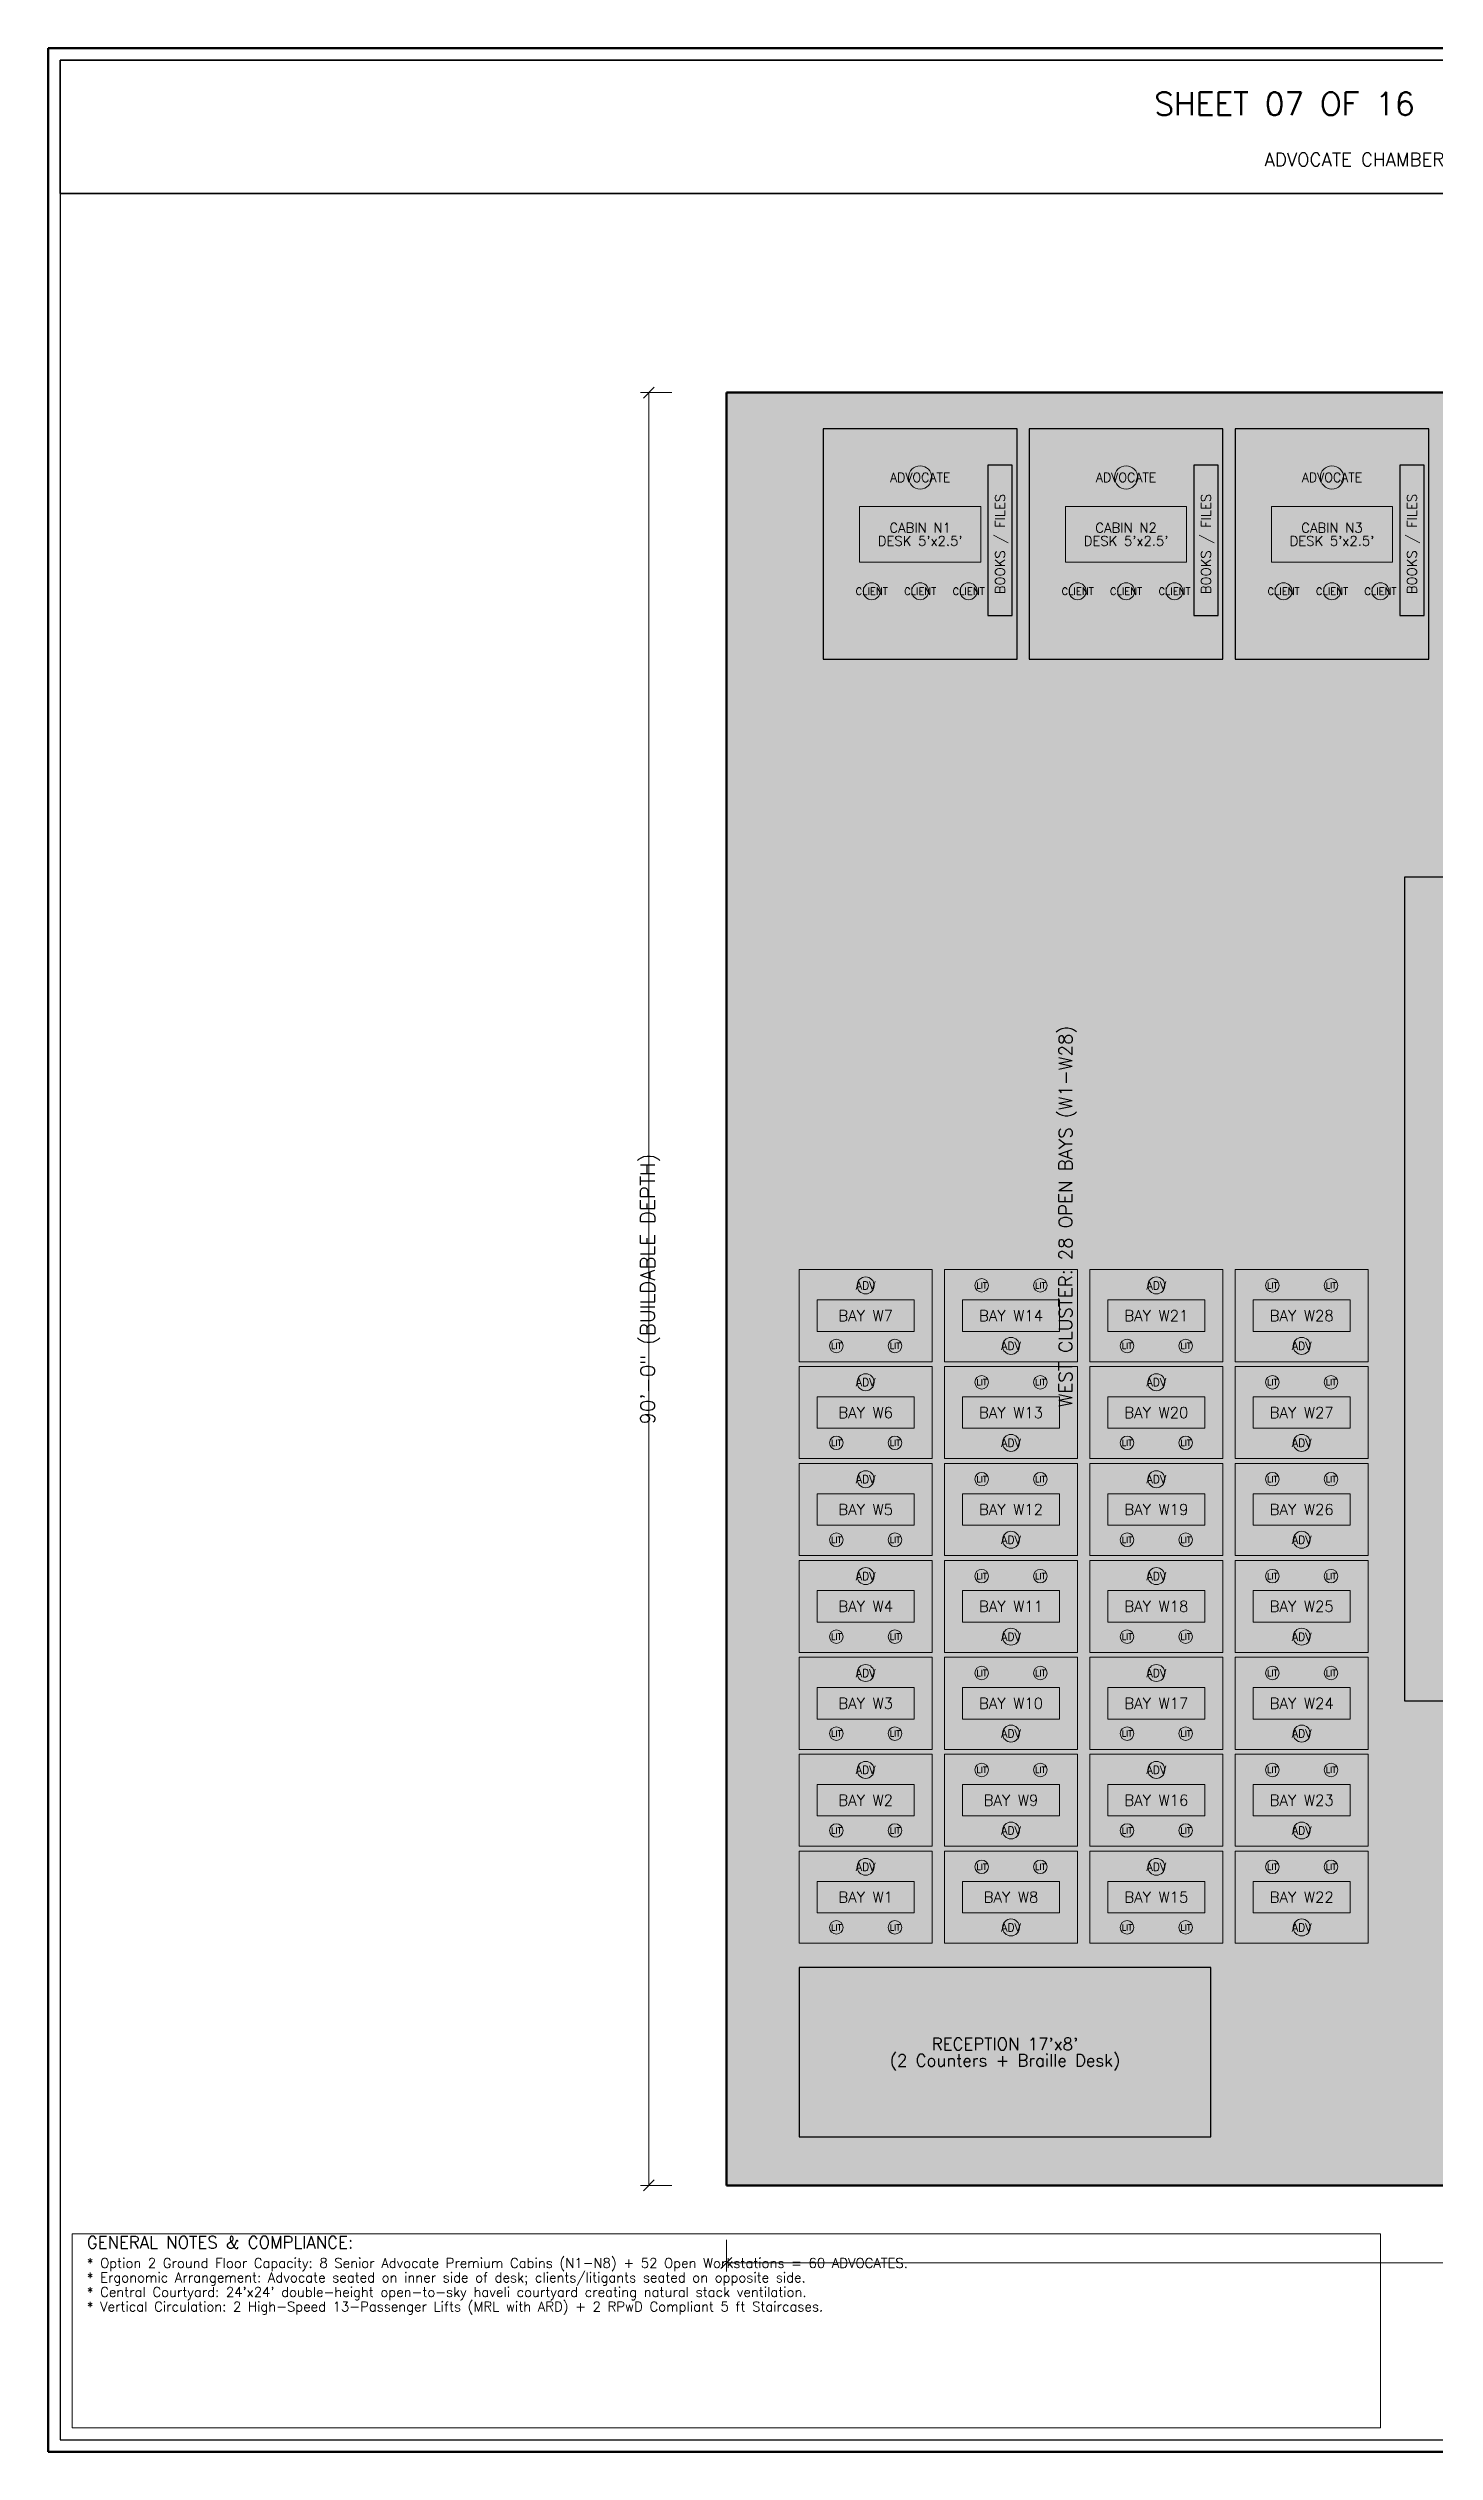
# Model space of a CAD drawing. Header units: inches. Extents: x 0 to 1800, y 0 to 1191.
# Drawn here: x 0 to 687, y 0 to 1191 of the extents above; entities that cross this region are included whole.
import ezdxf
from ezdxf.enums import TextEntityAlignment as Align

# ---------------------------------------------------------------- set-up
doc = ezdxf.new("R2010")
doc.units = ezdxf.units.IN
doc.header["$MEASUREMENT"] = 0
for name, color, linetype in [('A-BAY', 3, 'Continuous'), ('A-DIM', 4, 'Continuous'), ('A-DOOR', 2, 'Continuous'), ('A-FURN', 1, 'Continuous'), ('A-HATCH', 8, 'Continuous'), ('A-JALI', 6, 'Continuous'), ('A-TEXT', 7, 'Continuous'), ('A-TEXT-TTL', 7, 'Continuous'), ('A-TTLB', 7, 'Continuous'), ('A-WALL', 7, 'Continuous')]:
    doc.layers.add(name, color=color, linetype=linetype)
doc.styles.add('SIMPLEX', font='simplex.shx')

msp = doc.modelspace()

# ---------------------------------------------------------------- hatches: boundary and pattern name
at = {"layer": 'A-HATCH'}
h = msp.add_hatch(dxfattribs=at)
h.set_pattern_fill('ANSI31')
h.paths.add_polyline_path([(336, 132), (1416, 132), (1416, 1020), (336, 1020)])
h = msp.add_hatch(dxfattribs=at)
h.set_pattern_fill('SOLID')
h.paths.add_polyline_path([(345, 141), (1407, 141), (1407, 1011), (345, 1011)])

# ---------------------------------------------------------------- linework, layer by layer
at = {"layer": 'A-BAY', "lineweight": 15}
for p, q in [((438, 540), (438, 585.6)), ((510, 540), (510, 585.6)), ((582, 540), (582, 585.6)), ((654, 540), (654, 585.6)), ((372, 540), (438, 540)), ((438, 492), (438, 537.6)), ((444, 540), (510, 540)), ((510, 492), (510, 537.6)), ((516, 540), (582, 540)), ((582, 492), (582, 537.6)), ((588, 540), (654, 540)), ((654, 492), (654, 537.6)), ((372, 492), (438, 492)), ((438, 444), (438, 489.6)), ((444, 492), (510, 492)), ((510, 444), (510, 489.6)), ((516, 492), (582, 492)), ((582, 444), (582, 489.6)), ((588, 492), (654, 492)), ((654, 444), (654, 489.6)), ((372, 444), (438, 444)), ((438, 396), (438, 441.6)), ((444, 444), (510, 444)), ((510, 396), (510, 441.6)), ((516, 444), (582, 444)), ((582, 396), (582, 441.6)), ((588, 444), (654, 444)), ((654, 396), (654, 441.6)), ((372, 396), (438, 396)), ((438, 348), (438, 393.6)), ((444, 396), (510, 396)), ((510, 348), (510, 393.6)), ((516, 396), (582, 396)), ((582, 348), (582, 393.6)), ((588, 396), (654, 396)), ((654, 348), (654, 393.6)), ((372, 348), (438, 348)), ((438, 300), (438, 345.6)), ((444, 348), (510, 348)), ((510, 300), (510, 345.6)), ((516, 348), (582, 348)), ((582, 300), (582, 345.6)), ((588, 348), (654, 348)), ((654, 300), (654, 345.6)), ((372, 300), (438, 300)), ((444, 300), (510, 300)), ((516, 300), (582, 300)), ((588, 300), (654, 300)), ((438, 252), (438, 297.6)), ((510, 252), (510, 297.6)), ((582, 252), (582, 297.6)), ((654, 252), (654, 297.6)), ((372, 252), (438, 252)), ((444, 252), (510, 252)), ((516, 252), (582, 252)), ((588, 252), (654, 252))]:
    msp.add_line(p, q, dxfattribs=at)
at = {"layer": 'A-DIM', "lineweight": 13}
for p, q in [((309, 1020), (293.4, 1020)), ((309, 132), (293.4, 132)), ((336, 105), (336, 89.4))]:
    msp.add_line(p, q, dxfattribs=at)
at = {"layer": 'A-DIM', "lineweight": 30}
for p, q in [((294.9, 1017.3), (300.3, 1022.7)), ((294.9, 129.3), (300.3, 134.7)), ((333.3, 90.9), (338.7, 96.3))]:
    msp.add_line(p, q, dxfattribs=at)
at = {"layer": 'A-DIM', "lineweight": 18}
for p, q in [((297.6, 132), (297.6, 1020)), ((336, 93.6), (1416, 93.6))]:
    msp.add_line(p, q, dxfattribs=at)
at = {"layer": 'A-DOOR', "lineweight": 30}
for p, q in [((384, 888), (420, 888)), ((486, 888), (522, 888)), ((588, 888), (624, 888))]:
    msp.add_line(p, q, dxfattribs=at)
at = {"layer": 'A-FURN'}
for p, q in [((477.6, 984), (465.6, 984)), ((465.6, 984), (465.6, 909.6)), ((477.6, 909.6), (477.6, 984)), ((579.6, 984), (567.6, 984)), ((567.6, 984), (567.6, 909.6)), ((579.6, 909.6), (579.6, 984)), ((681.6, 984), (669.6, 984)), ((669.6, 984), (669.6, 909.6)), ((681.6, 909.6), (681.6, 984)), ((465.6, 909.6), (477.6, 909.6)), ((567.6, 909.6), (579.6, 909.6)), ((669.6, 909.6), (681.6, 909.6)), ((576, 240), (372, 240)), ((372, 240), (372, 156)), ((576, 156), (576, 240)), ((372, 156), (576, 156))]:
    msp.add_line(p, q, dxfattribs=at)
at = {"layer": 'A-FURN', "lineweight": 20}
for p, q in [((462, 963.6), (402, 963.6)), ((402, 963.6), (402, 936)), ((462, 936), (462, 963.6)), ((564, 963.6), (504, 963.6)), ((504, 963.6), (504, 936)), ((564, 936), (564, 963.6)), ((666, 963.6), (606, 963.6)), ((606, 963.6), (606, 936)), ((666, 936), (666, 963.6)), ((402, 936), (462, 936)), ((504, 936), (564, 936)), ((606, 936), (666, 936)), ((429, 570.6), (381, 570.6)), ((381, 570.6), (381, 555)), ((429, 555), (429, 570.6)), ((501, 570.6), (453, 570.6)), ((453, 570.6), (453, 555)), ((501, 555), (501, 570.6)), ((573, 570.6), (525, 570.6)), ((525, 570.6), (525, 555)), ((573, 555), (573, 570.6)), ((645, 570.6), (597, 570.6)), ((597, 570.6), (597, 555)), ((645, 555), (645, 570.6)), ((381, 555), (429, 555)), ((453, 555), (501, 555)), ((525, 555), (573, 555)), ((597, 555), (645, 555)), ((429, 522.6), (381, 522.6)), ((381, 522.6), (381, 507)), ((429, 507), (429, 522.6)), ((501, 522.6), (453, 522.6)), ((453, 522.6), (453, 507)), ((501, 507), (501, 522.6)), ((573, 522.6), (525, 522.6)), ((525, 522.6), (525, 507)), ((573, 507), (573, 522.6)), ((645, 522.6), (597, 522.6)), ((597, 522.6), (597, 507)), ((645, 507), (645, 522.6)), ((381, 507), (429, 507)), ((453, 507), (501, 507)), ((525, 507), (573, 507)), ((597, 507), (645, 507)), ((429, 474.6), (381, 474.6)), ((381, 474.6), (381, 459)), ((429, 459), (429, 474.6)), ((501, 474.6), (453, 474.6)), ((453, 474.6), (453, 459)), ((501, 459), (501, 474.6)), ((573, 474.6), (525, 474.6)), ((525, 474.6), (525, 459)), ((573, 459), (573, 474.6)), ((645, 474.6), (597, 474.6)), ((597, 474.6), (597, 459)), ((645, 459), (645, 474.6)), ((381, 459), (429, 459)), ((453, 459), (501, 459)), ((525, 459), (573, 459)), ((597, 459), (645, 459)), ((429, 426.6), (381, 426.6)), ((381, 426.6), (381, 411)), ((429, 411), (429, 426.6)), ((501, 426.6), (453, 426.6)), ((453, 426.6), (453, 411)), ((501, 411), (501, 426.6)), ((573, 426.6), (525, 426.6)), ((525, 426.6), (525, 411)), ((573, 411), (573, 426.6)), ((645, 426.6), (597, 426.6)), ((597, 426.6), (597, 411)), ((645, 411), (645, 426.6)), ((381, 411), (429, 411)), ((453, 411), (501, 411)), ((525, 411), (573, 411)), ((597, 411), (645, 411)), ((429, 378.6), (381, 378.6)), ((381, 378.6), (381, 363)), ((429, 363), (429, 378.6)), ((501, 378.6), (453, 378.6)), ((453, 378.6), (453, 363)), ((501, 363), (501, 378.6)), ((573, 378.6), (525, 378.6)), ((525, 378.6), (525, 363)), ((573, 363), (573, 378.6)), ((645, 378.6), (597, 378.6)), ((597, 378.6), (597, 363)), ((645, 363), (645, 378.6)), ((381, 363), (429, 363)), ((453, 363), (501, 363)), ((525, 363), (573, 363)), ((597, 363), (645, 363)), ((429, 330.6), (381, 330.6)), ((381, 330.6), (381, 315)), ((429, 315), (429, 330.6)), ((501, 330.6), (453, 330.6)), ((453, 330.6), (453, 315)), ((501, 315), (501, 330.6)), ((573, 330.6), (525, 330.6)), ((525, 330.6), (525, 315)), ((573, 315), (573, 330.6)), ((645, 330.6), (597, 330.6)), ((597, 330.6), (597, 315)), ((645, 315), (645, 330.6)), ((381, 315), (429, 315)), ((453, 315), (501, 315)), ((525, 315), (573, 315)), ((597, 315), (645, 315)), ((429, 282.6), (381, 282.6)), ((381, 282.6), (381, 267)), ((429, 267), (429, 282.6)), ((501, 282.6), (453, 282.6)), ((453, 282.6), (453, 267)), ((501, 267), (501, 282.6)), ((573, 282.6), (525, 282.6)), ((525, 282.6), (525, 267)), ((573, 267), (573, 282.6)), ((645, 282.6), (597, 282.6)), ((597, 282.6), (597, 267)), ((645, 267), (645, 282.6)), ((381, 267), (429, 267)), ((453, 267), (501, 267)), ((525, 267), (573, 267)), ((597, 267), (645, 267))]:
    msp.add_line(p, q, dxfattribs=at)
for centre in [(432, 978), (534, 978), (636, 978)]:
    msp.add_circle(centre, 5.76, dxfattribs=at)
at = {"layer": 'A-FURN', "lineweight": 15}
for centre, radius in [((408, 921.6), 4.2), ((432, 921.6), 4.2), ((456, 921.6), 4.2), ((510, 921.6), 4.2), ((534, 921.6), 4.2), ((558, 921.6), 4.2), ((612, 921.6), 4.2), ((636, 921.6), 4.2), ((660, 921.6), 4.2), ((462.48, 577.8), 3.36), ((491.52, 577.8), 3.36), ((606.48, 577.8), 3.36), ((635.52, 577.8), 3.36), ((390.48, 547.8), 3.36), ((419.52, 547.8), 3.36), ((534.48, 547.8), 3.36), ((563.52, 547.8), 3.36), ((462.48, 529.8), 3.36), ((491.52, 529.8), 3.36), ((606.48, 529.8), 3.36), ((635.52, 529.8), 3.36), ((390.48, 499.8), 3.36), ((419.52, 499.8), 3.36), ((534.48, 499.8), 3.36), ((563.52, 499.8), 3.36), ((462.48, 481.8), 3.36), ((491.52, 481.8), 3.36), ((606.48, 481.8), 3.36), ((635.52, 481.8), 3.36), ((390.48, 451.8), 3.36), ((419.52, 451.8), 3.36), ((534.48, 451.8), 3.36), ((563.52, 451.8), 3.36), ((462.48, 433.8), 3.36), ((491.52, 433.8), 3.36), ((606.48, 433.8), 3.36), ((635.52, 433.8), 3.36), ((390.48, 403.8), 3.36), ((419.52, 403.8), 3.36), ((534.48, 403.8), 3.36), ((563.52, 403.8), 3.36), ((462.48, 385.8), 3.36), ((491.52, 385.8), 3.36), ((606.48, 385.8), 3.36), ((635.52, 385.8), 3.36), ((390.48, 355.8), 3.36), ((419.52, 355.8), 3.36), ((534.48, 355.8), 3.36), ((563.52, 355.8), 3.36), ((462.48, 337.8), 3.36), ((491.52, 337.8), 3.36), ((606.48, 337.8), 3.36), ((635.52, 337.8), 3.36), ((390.48, 307.8), 3.36), ((419.52, 307.8), 3.36), ((534.48, 307.8), 3.36), ((563.52, 307.8), 3.36), ((462.48, 289.8), 3.36), ((491.52, 289.8), 3.36), ((606.48, 289.8), 3.36), ((635.52, 289.8), 3.36), ((390.48, 259.8), 3.36), ((419.52, 259.8), 3.36), ((534.48, 259.8), 3.36), ((563.52, 259.8), 3.36)]:
    msp.add_circle(centre, radius, dxfattribs=at)
at = {"layer": 'A-FURN', "lineweight": 18}
for centre in [(405, 577.8), (549, 577.8), (477, 547.8), (621, 547.8), (405, 529.8), (549, 529.8), (477, 499.8), (621, 499.8), (405, 481.8), (549, 481.8), (477, 451.8), (621, 451.8), (405, 433.8), (549, 433.8), (477, 403.8), (621, 403.8), (405, 385.8), (549, 385.8), (477, 355.8), (621, 355.8), (405, 337.8), (549, 337.8), (477, 307.8), (621, 307.8), (405, 289.8), (549, 289.8), (477, 259.8), (621, 259.8)]:
    msp.add_circle(centre, 4.2, dxfattribs=at)
at = {"layer": 'A-JALI', "lineweight": 20}
for p, q in [((372, 585.6), (438, 585.6)), ((372, 540), (372, 585.6)), ((444, 585.6), (510, 585.6)), ((444, 540), (444, 585.6)), ((516, 585.6), (582, 585.6)), ((516, 540), (516, 585.6)), ((588, 585.6), (654, 585.6)), ((588, 540), (588, 585.6)), ((372, 537.6), (438, 537.6)), ((372, 492), (372, 537.6)), ((444, 537.6), (510, 537.6)), ((444, 492), (444, 537.6)), ((516, 537.6), (582, 537.6)), ((516, 492), (516, 537.6)), ((588, 537.6), (654, 537.6)), ((588, 492), (588, 537.6)), ((372, 489.6), (438, 489.6)), ((372, 444), (372, 489.6)), ((444, 489.6), (510, 489.6)), ((444, 444), (444, 489.6)), ((516, 489.6), (582, 489.6)), ((516, 444), (516, 489.6)), ((588, 489.6), (654, 489.6)), ((588, 444), (588, 489.6)), ((372, 441.6), (438, 441.6)), ((372, 396), (372, 441.6)), ((444, 441.6), (510, 441.6)), ((444, 396), (444, 441.6)), ((516, 441.6), (582, 441.6)), ((516, 396), (516, 441.6)), ((588, 441.6), (654, 441.6)), ((588, 396), (588, 441.6)), ((372, 393.6), (438, 393.6)), ((372, 348), (372, 393.6)), ((444, 393.6), (510, 393.6)), ((444, 348), (444, 393.6)), ((516, 393.6), (582, 393.6)), ((516, 348), (516, 393.6)), ((588, 393.6), (654, 393.6)), ((588, 348), (588, 393.6)), ((372, 345.6), (438, 345.6)), ((372, 300), (372, 345.6)), ((444, 345.6), (510, 345.6)), ((444, 300), (444, 345.6)), ((516, 345.6), (582, 345.6)), ((516, 300), (516, 345.6)), ((588, 345.6), (654, 345.6)), ((588, 300), (588, 345.6)), ((372, 297.6), (438, 297.6)), ((372, 252), (372, 297.6)), ((444, 297.6), (510, 297.6)), ((444, 252), (444, 297.6)), ((516, 297.6), (582, 297.6)), ((516, 252), (516, 297.6)), ((588, 297.6), (654, 297.6)), ((588, 252), (588, 297.6))]:
    msp.add_line(p, q, dxfattribs=at)
at = {"layer": 'A-TTLB', "lineweight": 50}
for p, q in [((1800, 1190.66), (0, 1190.66)), ((0, 1190.66), (0, 0)), ((0, 0), (1800, 0))]:
    msp.add_line(p, q, dxfattribs=at)
at = {"layer": 'A-TTLB', "lineweight": 25}
for p, q in [((1794, 1184.66), (6, 1184.66)), ((6, 1184.66), (6, 6)), ((6, 6), (1794, 6))]:
    msp.add_line(p, q, dxfattribs=at)
at = {"layer": 'A-TTLB', "lineweight": 35}
for p, q in [((1794, 1184.66), (6, 1184.66)), ((6, 1184.66), (6, 1118.66)), ((6, 1118.66), (1794, 1118.66))]:
    msp.add_line(p, q, dxfattribs=at)
at = {"layer": 'A-TTLB', "lineweight": 20}
for p, q in [((660, 108), (12, 108)), ((12, 108), (12, 12)), ((660, 12), (660, 108)), ((12, 12), (660, 12))]:
    msp.add_line(p, q, dxfattribs=at)
at = {"layer": 'A-WALL', "lineweight": 50}
for p, q in [((1416, 1020), (336, 1020)), ((336, 1020), (336, 132)), ((336, 132), (1416, 132))]:
    msp.add_line(p, q, dxfattribs=at)
at = {"layer": 'A-WALL', "lineweight": 30}
for p, q in [((480, 1002), (384, 1002)), ((384, 1002), (384, 888)), ((480, 888), (480, 1002)), ((582, 1002), (486, 1002)), ((486, 1002), (486, 888)), ((582, 888), (582, 1002)), ((684, 1002), (588, 1002)), ((588, 1002), (588, 888)), ((684, 888), (684, 1002)), ((384, 888), (480, 888)), ((486, 888), (582, 888)), ((588, 888), (684, 888))]:
    msp.add_line(p, q, dxfattribs=at)
at = {"layer": 'A-WALL', "lineweight": 25}
for p, q in [((1080, 780), (672, 780)), ((672, 780), (672, 372)), ((672, 372), (1080, 372))]:
    msp.add_line(p, q, dxfattribs=at)

# ---------------------------------------------------------------- texts
at = {"layer": 'A-BAY', "style": 'SIMPLEX'}
for s, p in [('BAY W7', (405, 562.8)), ('BAY W14', (477, 562.8)), ('BAY W21', (549, 562.8)), ('BAY W28', (621, 562.8)), ('BAY W6', (405, 514.8)), ('BAY W13', (477, 514.8)), ('BAY W20', (549, 514.8)), ('BAY W27', (621, 514.8)), ('BAY W5', (405, 466.8)), ('BAY W12', (477, 466.8)), ('BAY W19', (549, 466.8)), ('BAY W26', (621, 466.8)), ('BAY W4', (405, 418.8)), ('BAY W11', (477, 418.8)), ('BAY W18', (549, 418.8)), ('BAY W25', (621, 418.8)), ('BAY W3', (405, 370.8)), ('BAY W10', (477, 370.8)), ('BAY W17', (549, 370.8)), ('BAY W24', (621, 370.8)), ('BAY W2', (405, 322.8)), ('BAY W9', (477, 322.8)), ('BAY W16', (549, 322.8)), ('BAY W23', (621, 322.8)), ('BAY W1', (405, 274.8)), ('BAY W8', (477, 274.8)), ('BAY W15', (549, 274.8)), ('BAY W22', (621, 274.8))]:
    msp.add_text(s, height=5.4, dxfattribs=at).set_placement(p, align=Align.MIDDLE_CENTER)
at = {"layer": 'A-DIM', "style": 'SIMPLEX'}
msp.add_text('90\'-0" (BUILDABLE DEPTH)', height=7.2, rotation=90, dxfattribs=at).set_placement((293.4, 576), align=Align.TOP_CENTER)
at = {"layer": 'A-FURN', "style": 'SIMPLEX'}
for s, height, p in [('ADVOCATE', 4.56, (432, 978)), ('ADVOCATE', 4.56, (534, 978)), ('ADVOCATE', 4.56, (636, 978)), ('CABIN N1', 4.8, (432, 953.04)), ('CABIN N2', 4.8, (534, 953.04)), ('CABIN N3', 4.8, (636, 953.04)), ("DESK 5'x2.5'", 4.8, (432, 946.56)), ("DESK 5'x2.5'", 4.8, (534, 946.56)), ("DESK 5'x2.5'", 4.8, (636, 946.56)), ('CLIENT', 3.6, (408, 921.6)), ('CLIENT', 3.6, (432, 921.6)), ('CLIENT', 3.6, (456, 921.6)), ('CLIENT', 3.6, (510, 921.6)), ('CLIENT', 3.6, (534, 921.6)), ('CLIENT', 3.6, (558, 921.6)), ('CLIENT', 3.6, (612, 921.6)), ('CLIENT', 3.6, (636, 921.6)), ('CLIENT', 3.6, (660, 921.6)), ('ADV', 3.96, (405, 577.8)), ('LIT', 3, (462.48, 577.8)), ('LIT', 3, (491.52, 577.8)), ('ADV', 3.96, (549, 577.8)), ('LIT', 3, (606.48, 577.8)), ('LIT', 3, (635.52, 577.8)), ('LIT', 3, (390.48, 547.8)), ('LIT', 3, (419.52, 547.8)), ('ADV', 3.96, (477, 547.8)), ('LIT', 3, (534.48, 547.8)), ('LIT', 3, (563.52, 547.8)), ('ADV', 3.96, (621, 547.8)), ('ADV', 3.96, (405, 529.8)), ('LIT', 3, (462.48, 529.8)), ('LIT', 3, (491.52, 529.8)), ('ADV', 3.96, (549, 529.8)), ('LIT', 3, (606.48, 529.8)), ('LIT', 3, (635.52, 529.8)), ('LIT', 3, (390.48, 499.8)), ('LIT', 3, (419.52, 499.8)), ('ADV', 3.96, (477, 499.8)), ('LIT', 3, (534.48, 499.8)), ('LIT', 3, (563.52, 499.8)), ('ADV', 3.96, (621, 499.8)), ('ADV', 3.96, (405, 481.8)), ('LIT', 3, (462.48, 481.8)), ('LIT', 3, (491.52, 481.8)), ('ADV', 3.96, (549, 481.8)), ('LIT', 3, (606.48, 481.8)), ('LIT', 3, (635.52, 481.8)), ('LIT', 3, (390.48, 451.8)), ('LIT', 3, (419.52, 451.8)), ('ADV', 3.96, (477, 451.8)), ('LIT', 3, (534.48, 451.8)), ('LIT', 3, (563.52, 451.8)), ('ADV', 3.96, (621, 451.8)), ('ADV', 3.96, (405, 433.8)), ('LIT', 3, (462.48, 433.8)), ('LIT', 3, (491.52, 433.8)), ('ADV', 3.96, (549, 433.8)), ('LIT', 3, (606.48, 433.8)), ('LIT', 3, (635.52, 433.8)), ('LIT', 3, (390.48, 403.8)), ('LIT', 3, (419.52, 403.8)), ('ADV', 3.96, (477, 403.8)), ('LIT', 3, (534.48, 403.8)), ('LIT', 3, (563.52, 403.8)), ('ADV', 3.96, (621, 403.8)), ('ADV', 3.96, (405, 385.8)), ('LIT', 3, (462.48, 385.8)), ('LIT', 3, (491.52, 385.8)), ('ADV', 3.96, (549, 385.8)), ('LIT', 3, (606.48, 385.8)), ('LIT', 3, (635.52, 385.8)), ('LIT', 3, (390.48, 355.8)), ('LIT', 3, (419.52, 355.8)), ('ADV', 3.96, (477, 355.8)), ('LIT', 3, (534.48, 355.8)), ('LIT', 3, (563.52, 355.8)), ('ADV', 3.96, (621, 355.8)), ('ADV', 3.96, (405, 337.8)), ('LIT', 3, (462.48, 337.8)), ('LIT', 3, (491.52, 337.8)), ('ADV', 3.96, (549, 337.8)), ('LIT', 3, (606.48, 337.8)), ('LIT', 3, (635.52, 337.8)), ('ADV', 3.96, (477, 307.8)), ('ADV', 3.96, (621, 307.8)), ('LIT', 3, (390.48, 307.8)), ('LIT', 3, (419.52, 307.8)), ('LIT', 3, (534.48, 307.8)), ('LIT', 3, (563.52, 307.8)), ('ADV', 3.96, (405, 289.8)), ('LIT', 3, (462.48, 289.8)), ('LIT', 3, (491.52, 289.8)), ('ADV', 3.96, (549, 289.8)), ('LIT', 3, (606.48, 289.8)), ('LIT', 3, (635.52, 289.8)), ('LIT', 3, (390.48, 259.8)), ('LIT', 3, (419.52, 259.8)), ('ADV', 3.96, (477, 259.8)), ('LIT', 3, (534.48, 259.8)), ('LIT', 3, (563.52, 259.8)), ('ADV', 3.96, (621, 259.8))]:
    msp.add_text(s, height=height, dxfattribs=at).set_placement(p, align=Align.MIDDLE_CENTER)
for p in [(471.6, 945), (573.6, 945), (675.6, 945)]:
    msp.add_text('BOOKS / FILES', height=4.8, rotation=90, dxfattribs=at).set_placement(p, align=Align.MIDDLE_CENTER)
at = {"layer": 'A-TEXT', "style": 'SIMPLEX'}
for s, p in [('* Option 2 Ground Floor Capacity: 8 Senior Advocate Premium Cabins (N1-N8) + 52 Open Workstations = 60 ADVOCATES.', (19.2, 91.2)), ('* Ergonomic Arrangement: Advocate seated on inner side of desk; clients/litigants seated on opposite side.', (19.2, 84)), ("* Central Courtyard: 24'x24' double-height open-to-sky haveli courtyard creating natural stack ventilation.", (19.2, 76.8)), ('* Vertical Circulation: 2 High-Speed 13-Passenger Lifts (MRL with ARD) + 2 RPwD Compliant 5 ft Staircases.', (19.2, 69.6))]:
    msp.add_text(s, height=4.8, dxfattribs=at).set_placement(p)
at = {"layer": 'A-TEXT-TTL', "style": 'SIMPLEX'}
for s, height, p in [('SHEET 07 OF 16  -  OPTION 2 - PLOT 1 GROUND FLOOR PLAN (60 BAYS + COURTYARD)', 11.4, (900, 1163.06)), ('ADVOCATE CHAMBERS - BANSWARA DISTRICT COURT, RAJASTHAN  |  BAR ASSOCIATION & DLSA, BANSWARA  |  SCALE: 1/8" = 1\'-0"', 6.6, (900, 1135.46)), ("RECEPTION 17'x8'", 6, (474, 202.05)), ('(2 Counters + Braille Desk)', 6, (474, 193.95))]:
    msp.add_text(s, height=height, dxfattribs=at).set_placement(p, align=Align.MIDDLE_CENTER)
msp.add_text('WEST CLUSTER: 28 OPEN BAYS (W1-W28)', height=6.6, rotation=90, dxfattribs=at).set_placement((504, 612), align=Align.MIDDLE_CENTER)
msp.add_text('GENERAL NOTES & COMPLIANCE:', height=6, dxfattribs=at).set_placement((19.2, 100.8))

doc.saveas('drawing.dxf')
